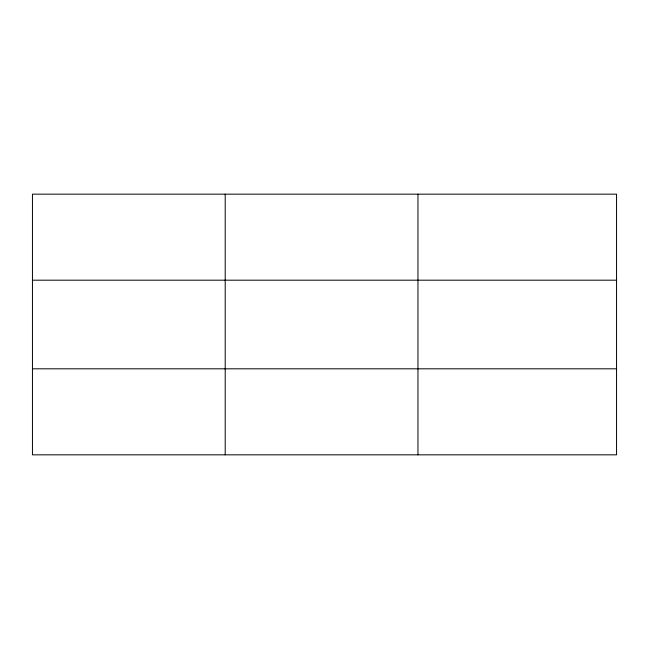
<?xml version="1.0" encoding="UTF-8"?>
<svg xmlns="http://www.w3.org/2000/svg" width="649" height="649" viewBox="0 0 649 649"><rect width="100%" height="100%" fill="white"/><g stroke="black" fill="none" stroke-linecap="round" stroke-linejoin="round"><path stroke-width="0.97" d="M225.203 454.835L225.203 194.165M417.956 454.835L417.956 194.165M616.55 368.81L616.55 454.835L32.45 454.835L32.45 194.165L616.55 194.165L616.55 368.81L32.45 368.81M32.45 280.19L616.55 280.19"/></g></svg>
